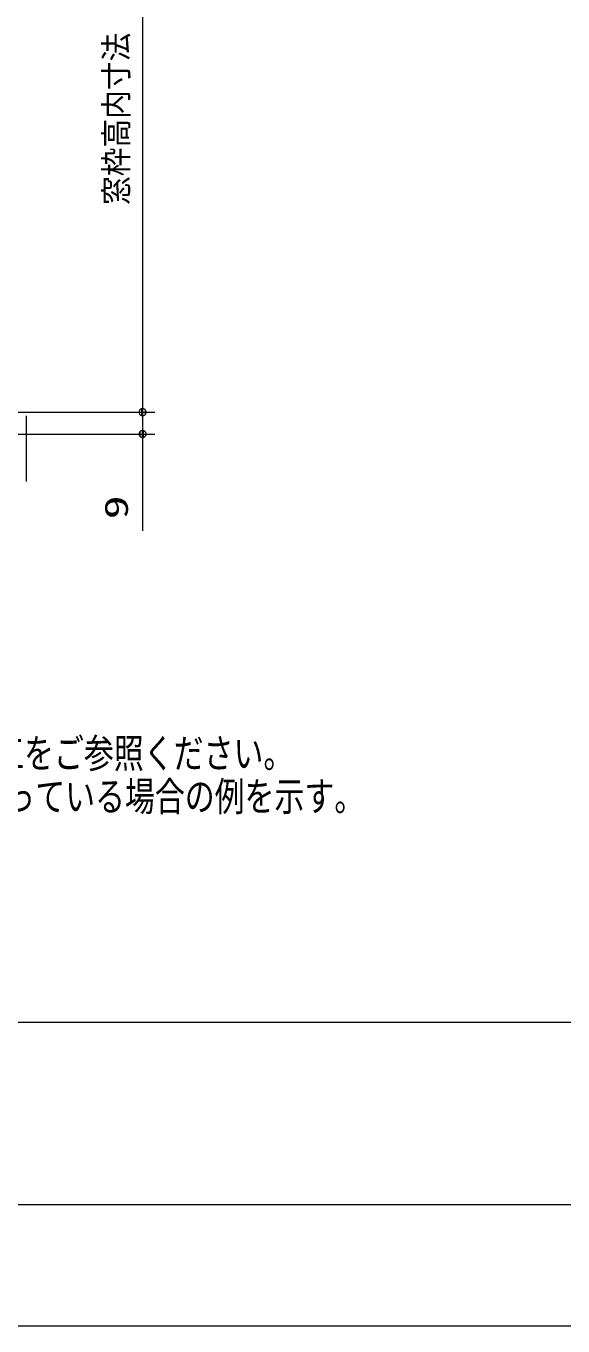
# Model space of a CAD drawing. Units: millimetres on the paper. Extents: x -305 to 305, y -152 to 152.
# Drawn here: x -47.3 to -3.2, y -148.5 to -41.5 of the extents above; entities that cross this region are included whole.
import ezdxf
from ezdxf.enums import TextEntityAlignment as Align

# ---------------------------------------------------------------- set-up
doc = ezdxf.new("R2010")
doc.units = ezdxf.units.MM
for name, color, linetype, lineweight in [('0-1_RV', 7, 'Continuous', 9), ('0-3_0', 7, 'Continuous', 9), ('0-4_図面枠', 3, 'Continuous', 9), ('0-5_DEFPOINTS', 7, 'Continuous', 9)]:
    doc.layers.add(name, color=color, linetype=linetype, lineweight=lineweight)
doc.styles.add('ＭＳ ゴシック', font='')
doc.styles.get('ＭＳ ゴシック').set_extended_font_data('MS Gothic')

# ---------------------------------------------------------------- blocks, each defined once
blk = doc.blocks.new('_DOTSMALL')
at = {"layer": '0-3_0'}
for p, q in [((0.0746, 0.1), (-0.0746, 0.1)), ((0.1223, -0.0248), (-0.1223, -0.0248))]:
    blk.add_line(p, q, dxfattribs=at)
for points in [[(0.125, 0), (0.124, 0.0157), (0.1211, 0.0311), (0.1162, 0.046), (0.1095, 0.0602), (0.1011, 0.0735), (0.0911, 0.0856), (0.0797, 0.0963), (0.067, 0.1055), (0.0532, 0.1131), (0.0386, 0.1189), (0.0234, 0.1228), (0.0078, 0.1248), (-0.0078, 0.1248), (-0.0234, 0.1228), (-0.0386, 0.1189), (-0.0532, 0.1131), (-0.067, 0.1055), (-0.0797, 0.0963), (-0.0911, 0.0856), (-0.1011, 0.0735), (-0.1095, 0.0602), (-0.1162, 0.046), (-0.1211, 0.0311), (-0.124, 0.0157), (-0.125, 0), (0, 0)], [(-0.125, 0), (-0.124, -0.0157), (-0.1211, -0.0311), (-0.1162, -0.046), (-0.1095, -0.0602), (-0.1011, -0.0735), (-0.0911, -0.0856), (-0.0797, -0.0963), (-0.067, -0.1055), (-0.0532, -0.1131), (-0.0386, -0.1189), (-0.0234, -0.1228), (-0.0078, -0.1248), (0.0078, -0.1248), (0.0234, -0.1228), (0.0386, -0.1189), (0.0532, -0.1131), (0.067, -0.1055), (0.0797, -0.0963), (0.0911, -0.0856), (0.1011, -0.0735), (0.1095, -0.0602), (0.1162, -0.046), (0.1211, -0.0311), (0.124, -0.0157), (0.125, 0), (0, 0)]]:
    blk.add_lwpolyline(points, close=True, dxfattribs=at)

msp = doc.modelspace()

# ---------------------------------------------------------------- linework, layer by layer
at = {"layer": '0-1_RV'}
for p, q in [((-37.757, -12.513), (-37.757, -73.313)), ((-48.448, -73.313), (-36.757, -73.313)), ((-47.948, -73.313), (-36.757, -73.313)), ((-47.348, -73.613), (-47.348, -79.013)), ((-37.757, -73.313), (-37.757, -75.113)), ((-51.148, -75.113), (-36.757, -75.113)), ((-37.757, -75.113), (-37.757, -83.086))]:
    msp.add_line(p, q, dxfattribs=at)
at = {"layer": '0-4_図面枠'}
msp.add_line((-291.017, -123.498), (108.983, -123.498), dxfattribs=at)
msp.add_lwpolyline([(-291.017, -138.498), (108.983, -138.498), (108.983, 138.502), (-291.017, 138.502)], close=True, dxfattribs=at)
at = {"layer": '0-5_DEFPOINTS'}
msp.add_line((118.983, -148.498), (-301.017, -148.498), dxfattribs=at)

# ---------------------------------------------------------------- block references
at = {"layer": '0-1_RV', "xscale": 2.32, "yscale": 2.32}
for p, rotation in [((-37.757, -73.313), 270), ((-37.757, -73.313), 270), ((-37.757, -75.113), 90)]:
    msp.add_blockref('_DOTSMALL', p, dxfattribs=dict(at, rotation=rotation))

# ---------------------------------------------------------------- texts
at = {"layer": '0-1_RV', "style": 'ＭＳ ゴシック'}
for s, height, width, p in [('窓枠高内寸法\u3000：最大1000', 1.924, 0.9, (-38.387, -56.263)), ('9', 1.921, 1.5, (-38.387, -82.123))]:
    msp.add_text(s, height=height, rotation=90, dxfattribs=dict(at, width=width)).set_placement(p, align=Align.BOTTOM_LEFT)
at = {"layer": '0-1_RV', "style": 'ＭＳ ゴシック', "width": 0.75}
for s, p in [('\u3000\u3000\u3000バスルーム取付設置説明書本編の壁パネルの前加工をご参照ください。', (-111.47, -103.3)), ('注2）本図はバスルームに対して、左方向に既設の窓が偏っている場合の例を示す。', (-111.784, -106.85))]:
    msp.add_text(s, height=2.405, dxfattribs=at).set_placement(p, align=Align.BOTTOM_LEFT)

doc.saveas('drawing.dxf')
